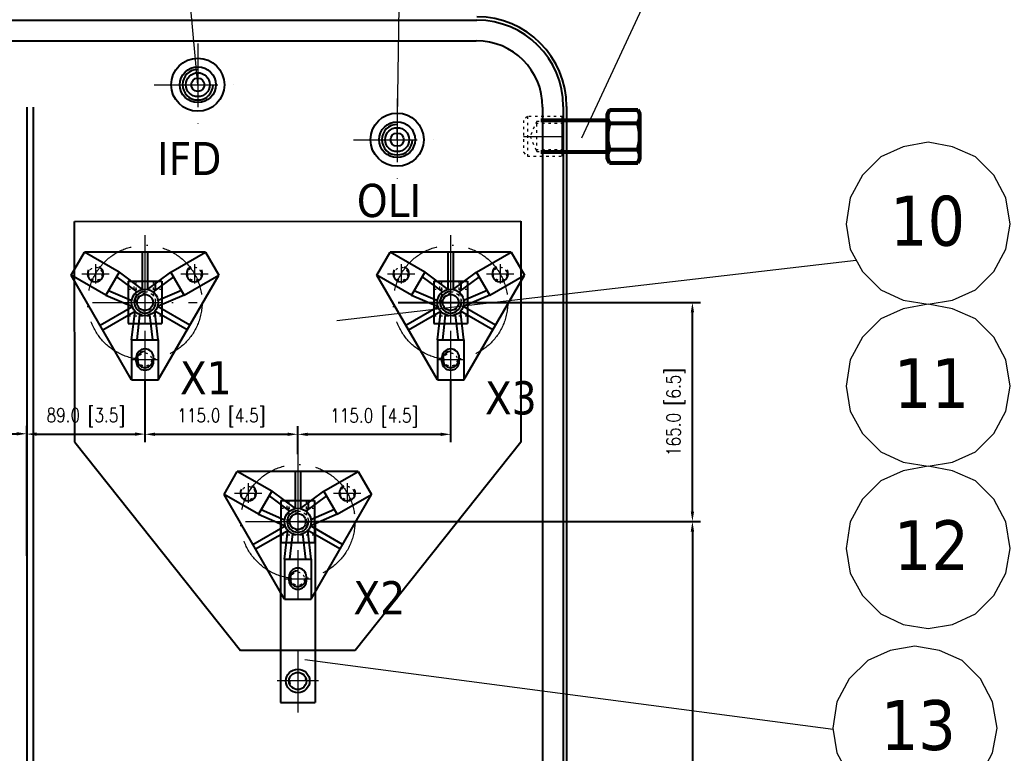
# Model space of a CAD drawing. Header units: millimetres. Extents: x 13152 to 35014, y -6229 to -226.
# Drawn here: x 20973 to 21718, y -1819 to -1267 of the extents above; entities that cross this region are included whole.
import ezdxf

# ---------------------------------------------------------------- set-up
doc = ezdxf.new("R2010")
doc.units = ezdxf.units.MM
doc.header["$LTSCALE"] = 4
doc.linetypes.add('ACAD_ISO03W100', pattern=[1.18, 0.47, -0.71])
doc.linetypes.add('ACAD_ISO10W100', pattern=[18, 12, -3, 0, -3])
for name, color, linetype, lineweight in [('标注、文本', 3, 'Continuous', 25), ('粗实线', 4, 'Continuous', 53), ('铁心', 3, 'Continuous', 0)]:
    doc.layers.add(name, color=color, linetype=linetype, lineweight=lineweight)
doc.styles.add('Tahoma$001', font='tahoma.ttf', dxfattribs={"height": 2.159784})
doc.styles.add('TH_GBDIM', font='romans.shx', dxfattribs={"width": 0.8, "bigfont": 'gbcbig.shx'})
doc.dimstyles.new('TH_GBDIM1', dxfattribs={"dimscale": 3, "dimtxt": 3.5, "dimasz": 2.5, "dimexe": 2, "dimexo": 0, "dimgap": 1.5, "dimtad": 1, "dimdec": 1, "dimzin": 0, "dimdsep": 46, "dimtxsty": 'TH_GBDIM', "dimcen": 2.5, "dimclrd": 3, "dimclre": 256, "dimclrt": 2, "dimadec": 0, "dimazin": 0, "dimtfac": 0.714286, "dimtdec": 1, "dimtmove": 0, "dimatfit": 3, "dimfxl": 1, "dimtzin": 0, "dimlwd": -1, "dimlwe": -1, "dimarcsym": 0})

# ---------------------------------------------------------------- blocks, each defined once
blk = doc.blocks.new('n123')
at = {"layer": '标注、文本'}
for p, q in [((42775.29, 10967.35), (42800.69, 10967.35)), ((42775.29, 10967.35), (42775.29, 10935.6)), ((42795.99, 10961.47), (42795.99, 10967.35)), ((42800.69, 10967.35), (42800.69, 10935.6)), ((42775.29, 10935.6), (42800.69, 10935.6))]:
    blk.add_line(p, q, dxfattribs=at)
at = {"layer": '标注、文本', "color": 2, "linetype": 'ACAD_ISO03W100', "lineweight": 18}
for p, q in [((42779.99, 10961.47), (42779.99, 10967.35)), ((42781.49, 10951.47), (42781.49, 10967.35)), ((42794.49, 10951.47), (42794.49, 10967.35)), ((42775.29, 10961.47), (42800.69, 10961.47)), ((42779.99, 10951.47), (42779.99, 10961.47)), ((42795.99, 10951.47), (42795.99, 10961.47)), ((42775.29, 10941.47), (42800.69, 10941.47))]:
    blk.add_line(p, q, dxfattribs=at)
at = {"layer": '标注、文本', "color": 1, "linetype": 'ACAD_ISO10W100', "lineweight": 18}
for p, q in [((42787.99, 10967.35), (42787.99, 10935.6)), ((42775.29, 10951.47), (42800.69, 10951.47))]:
    blk.add_line(p, q, dxfattribs=at)
at = {"layer": '标注、文本', "color": 2, "linetype": 'ACAD_ISO03W100', "lineweight": 18}
blk.add_circle((42787.99, 10951.47), 8, dxfattribs=at)
blk.add_arc((42787.99, 10951.47), 6.5, 90, 0, dxfattribs=at)
blk = doc.blocks.new('z123')
at = {"layer": '标注、文本', "color": 1, "linetype": 'ACAD_ISO10W100', "lineweight": 18}
for p, q in [((42445.42, 11148.38), (42445.42, 11039.45)), ((42408.18, 11126.55), (42408.18, 11111.95)), ((42482.66, 11126.55), (42482.66, 11111.95)), ((42397.9, 11119.25), (42418.47, 11119.25)), ((42472.38, 11119.25), (42492.94, 11119.25)), ((42406.05, 11097.75), (42484.8, 11097.75)), ((42435.14, 11054.75), (42455.7, 11054.75))]:
    blk.add_line(p, q, dxfattribs=at)
at = {"layer": '标注、文本'}
for p, q in [((42389.93, 11118.24), (42399.93, 11135.56)), ((42490.91, 11135.56), (42399.93, 11135.56)), ((42425.91, 11120.56), (42399.93, 11135.56)), ((42443.42, 11135.56), (42443.42, 11107.55)), ((42447.42, 11135.56), (42447.42, 11107.55)), ((42464.93, 11120.56), (42490.91, 11135.56)), ((42490.91, 11135.56), (42500.91, 11118.24)), ((42425.91, 11120.56), (42415.91, 11103.24)), ((42425.91, 11120.56), (42443.42, 11107.55)), ((42447.42, 11107.55), (42464.93, 11120.56)), ((42474.93, 11103.24), (42464.93, 11120.56)), ((42435.42, 11039.45), (42389.93, 11118.24)), ((42415.91, 11103.24), (42389.93, 11118.24)), ((42423.9, 11117.08), (42439.28, 11105.64)), ((42466.94, 11117.08), (42451.56, 11105.64)), ((42455.42, 11039.45), (42500.91, 11118.24)), ((42474.93, 11103.24), (42500.91, 11118.24)), ((42417.93, 11106.73), (42435.52, 11099.13)), ((42472.92, 11106.73), (42455.33, 11099.13)), ((42415.91, 11103.24), (42435.94, 11094.59)), ((42474.93, 11103.24), (42454.91, 11094.59)), ((42411.68, 11080.58), (42435.94, 11094.59)), ((42413.68, 11077.12), (42437.94, 11091.12)), ((42435.42, 11069.45), (42437.94, 11091.12)), ((42477.17, 11077.12), (42452.91, 11091.12)), ((42455.42, 11069.45), (42452.91, 11091.12)), ((42479.17, 11080.58), (42454.91, 11094.59)), ((42439.45, 11069.45), (42441.66, 11088.49)), ((42451.39, 11069.45), (42449.18, 11088.49)), ((42435.42, 11069.45), (42455.42, 11069.45)), ((42435.42, 11069.45), (42435.42, 11039.45)), ((42455.42, 11069.45), (42455.42, 11039.45)), ((42438.92, 11053.25), (42438.92, 11056.25)), ((42445.42, 11056.25), (42445.42, 11056.25)), ((42451.92, 11053.25), (42451.92, 11056.25)), ((42435.42, 11039.45), (42455.42, 11039.45))]:
    blk.add_line(p, q, dxfattribs=at)
at = {"layer": '标注、文本', "color": 1, "linetype": 'ACAD_ISO10W100', "lineweight": 18}
blk.add_circle((42445.42, 11097.75), 43, dxfattribs=at)
at = {"layer": '标注、文本', "color": 2, "linetype": 'ACAD_ISO03W100', "lineweight": 18}
for centre in [(42408.18, 11119.25), (42482.66, 11119.25), (42445.42, 11054.75)]:
    blk.add_circle(centre, 5, dxfattribs=at)
at = {"layer": '标注、文本'}
for radius in [10, 6]:
    blk.add_circle((42445.42, 11097.75), radius, dxfattribs=at)
for centre, radius, start, end in [((42408.18, 11119.25), 6, 150, 64.00063), ((42482.66, 11119.25), 6, 115.99937, 30), ((42445.42, 11097.75), 8, 90, 0), ((42445.42, 11056.25), 6.5, 0, 180), ((42445.42, 11054.75), 6, 90, 4.00063), ((42445.42, 11053.25), 6.5, 180, 0)]:
    blk.add_arc(centre, radius, start, end, dxfattribs=at)
blk.add_blockref('n123', (-342.57, 146.28), dxfattribs=at)
blk = doc.blocks.new('*D240')
at = {"layer": 'Defpoints', "color": 0, "transparency": 16777216}
for p in [(21221.37, -1644.64), (21221.37, -2229.64), (21478.93, -2229.64)]:
    blk.add_point(p, dxfattribs=at)
at = {"layer": '标注、文本', "transparency": 16777216}
for p, q in [((21221.37, -1644.64), (21484.93, -1644.64)), ((21221.37, -2229.64), (21484.93, -2229.64))]:
    blk.add_line(p, q, dxfattribs=at)
at = {"layer": '标注、文本', "color": 3, "transparency": 16777216}
blk.add_line((21478.93, -1652.14), (21478.93, -2222.14), dxfattribs=at)
for points in [[(21477.68, -1652.14), (21480.18, -1652.14), (21478.93, -1644.64)], [(21477.68, -2222.14), (21480.18, -2222.14), (21478.93, -2229.64)]]:
    blk.add_solid(points, dxfattribs=at)
at = {"layer": '标注、文本', "color": 2, "transparency": 16777216, "insert": (21466.43, -1937.14), "char_height": 10.5, "attachment_point": 5, "rotation": 90, "style": 'TH_GBDIM'}
blk.add_mtext('585.0 [23.0]', dxfattribs=at)
blk = doc.blocks.new('*D241')
at = {"layer": 'Defpoints', "color": 0, "transparency": 16777216}
for p in [(21257.62, -1479.64), (21478.93, -1479.64), (21181.99, -1644.64)]:
    blk.add_point(p, dxfattribs=at)
at = {"layer": '标注、文本', "transparency": 16777216}
for p, q in [((21257.62, -1479.64), (21484.93, -1479.64)), ((21181.99, -1644.64), (21484.93, -1644.64))]:
    blk.add_line(p, q, dxfattribs=at)
at = {"layer": '标注、文本', "color": 3, "transparency": 16777216}
blk.add_line((21478.93, -1637.14), (21478.93, -1487.14), dxfattribs=at)
for points in [[(21477.68, -1487.14), (21480.18, -1487.14), (21478.93, -1479.64)], [(21477.68, -1637.14), (21480.18, -1637.14), (21478.93, -1644.64)]]:
    blk.add_solid(points, dxfattribs=at)
at = {"layer": '标注、文本', "color": 2, "transparency": 16777216, "insert": (21466.43, -1562.14), "char_height": 10.5, "attachment_point": 5, "rotation": 90, "style": 'TH_GBDIM'}
blk.add_mtext('165.0 [6.5]', dxfattribs=at)
blk = doc.blocks.new('*D245')
at = {"layer": 'Defpoints', "color": 0, "transparency": 16777216}
for p in [(20977.99, -1578.55), (20862.99, -1670.35), (20977.99, -1670.35)]:
    blk.add_point(p, dxfattribs=at)
at = {"layer": '标注、文本', "transparency": 16777216}
for p, q in [((20862.99, -1670.35), (20862.99, -1572.55)), ((20977.99, -1670.35), (20977.99, -1572.55))]:
    blk.add_line(p, q, dxfattribs=at)
at = {"layer": '标注、文本', "color": 3, "transparency": 16777216}
blk.add_line((20870.49, -1578.55), (20970.49, -1578.55), dxfattribs=at)
for points in [[(20870.49, -1577.3), (20870.49, -1579.8), (20862.99, -1578.55)], [(20970.49, -1577.3), (20970.49, -1579.8), (20977.99, -1578.55)]]:
    blk.add_solid(points, dxfattribs=at)
at = {"layer": '标注、文本', "color": 2, "transparency": 16777216, "insert": (20920.49, -1566.05), "char_height": 10.5, "attachment_point": 5, "style": 'TH_GBDIM'}
blk.add_mtext('115.0 [4.5]', dxfattribs=at)
blk = doc.blocks.new('*D246')
at = {"layer": 'Defpoints', "color": 0, "transparency": 16777216}
for p in [(21066.99, -1537.94), (20977.99, -1578.55), (21066.99, -1578.78)]:
    blk.add_point(p, dxfattribs=at)
at = {"layer": '标注、文本', "transparency": 16777216}
for p, q in [((21066.99, -1537.94), (21066.99, -1584.78)), ((20977.99, -1578.55), (20977.99, -1584.78))]:
    blk.add_line(p, q, dxfattribs=at)
at = {"layer": '标注、文本', "color": 3, "transparency": 16777216}
blk.add_line((20985.49, -1578.78), (21059.49, -1578.78), dxfattribs=at)
for points in [[(20985.49, -1577.53), (20985.49, -1580.03), (20977.99, -1578.78)], [(21059.49, -1577.53), (21059.49, -1580.03), (21066.99, -1578.78)]]:
    blk.add_solid(points, dxfattribs=at)
at = {"layer": '标注、文本', "color": 2, "transparency": 16777216, "insert": (21022.49, -1566.28), "char_height": 10.5, "attachment_point": 5, "style": 'TH_GBDIM'}
blk.add_mtext('89.0 [3.5]', dxfattribs=at)
blk = doc.blocks.new('*D247')
at = {"layer": 'Defpoints', "color": 0, "transparency": 16777216}
for p in [(21066.99, -1537.94), (21181.99, -1578.92), (21181.99, -1594.01)]:
    blk.add_point(p, dxfattribs=at)
at = {"layer": '标注、文本', "transparency": 16777216}
for p, q in [((21066.99, -1537.94), (21066.99, -1584.92)), ((21181.99, -1594.01), (21181.99, -1572.92))]:
    blk.add_line(p, q, dxfattribs=at)
at = {"layer": '标注、文本', "color": 3, "transparency": 16777216}
blk.add_line((21074.49, -1578.92), (21174.49, -1578.92), dxfattribs=at)
for points in [[(21074.49, -1577.67), (21074.49, -1580.17), (21066.99, -1578.92)], [(21174.49, -1577.67), (21174.49, -1580.17), (21181.99, -1578.92)]]:
    blk.add_solid(points, dxfattribs=at)
at = {"layer": '标注、文本', "color": 2, "transparency": 16777216, "insert": (21124.49, -1566.42), "char_height": 10.5, "attachment_point": 5, "style": 'TH_GBDIM'}
blk.add_mtext('115.0 [4.5]', dxfattribs=at)
blk = doc.blocks.new('*D248')
at = {"layer": 'Defpoints', "color": 0, "transparency": 16777216}
for p in [(21296.99, -1537.94), (21181.99, -1578.97), (21181.99, -1594.01)]:
    blk.add_point(p, dxfattribs=at)
at = {"layer": '标注、文本', "transparency": 16777216}
for p, q in [((21296.99, -1537.94), (21296.99, -1584.97)), ((21181.99, -1594.01), (21181.99, -1572.97))]:
    blk.add_line(p, q, dxfattribs=at)
at = {"layer": '标注、文本', "color": 3, "transparency": 16777216}
blk.add_line((21289.49, -1578.97), (21189.49, -1578.97), dxfattribs=at)
for points in [[(21189.49, -1577.72), (21189.49, -1580.22), (21181.99, -1578.97)], [(21289.49, -1577.72), (21289.49, -1580.22), (21296.99, -1578.97)]]:
    blk.add_solid(points, dxfattribs=at)
at = {"layer": '标注、文本', "color": 2, "transparency": 16777216, "insert": (21239.49, -1566.47), "char_height": 10.5, "attachment_point": 5, "style": 'TH_GBDIM'}
blk.add_mtext('115.0 [4.5]', dxfattribs=at)

msp = doc.modelspace()

# ---------------------------------------------------------------- linework, layer by layer
at = {"layer": '标注、文本', "color": 2, "linetype": 'ACAD_ISO03W100', "lineweight": 18}
for p, q in [((20435.24, -1267.14), (21316.74, -1267.14)), ((21381.74, -1332.14), (21381.74, -2226.14)), ((21354.74, -1339.64), (21351.74, -1342.64)), ((21381.24, -1339.64), (21354.74, -1339.64)), ((21354.74, -1339.64), (21354.74, -1369.64)), ((21351.74, -1342.64), (21351.74, -1366.64)), ((21361.74, -1343.14), (21356.74, -1354.64)), ((21361.09, -1344.64), (21381.74, -1344.64)), ((21361.74, -1366.14), (21361.74, -1343.14)), ((21361.74, -1343.14), (21381.74, -1343.14)), ((21356.74, -1354.64), (21361.74, -1366.14)), ((21351.74, -1366.64), (21354.74, -1369.64)), ((21354.74, -1369.64), (21381.24, -1369.64)), ((21361.09, -1364.64), (21381.74, -1364.64)), ((21361.74, -1366.14), (21381.74, -1366.14))]:
    msp.add_line(p, q, dxfattribs=at)
at = {"layer": '标注、文本'}
for p, q in [((20435.24, -1267.14), (21316.74, -1267.14)), ((20435.74, -1282.64), (21316.24, -1282.64)), ((20977.99, -1332.64), (20977.99, -2196.64)), ((20982.99, -1332.64), (20982.99, -2196.64)), ((21366.24, -1332.64), (21366.24, -2226.14)), ((21381.74, -1332.14), (21381.74, -2199.14)), ((21384.24, -1332.14), (21384.24, -2226.14)), ((21381.24, -1339.64), (21381.74, -1340.14)), ((21381.24, -1369.64), (21381.24, -1339.64)), ((21381.74, -1369.14), (21381.74, -1340.14)), ((21381.74, -1369.14), (21381.24, -1369.64)), ((21014.02, -1418.84), (21349.8, -1418.5)), ((21014.19, -1584.87), (21014.02, -1418.84)), ((21349.8, -1418.5), (21349.8, -1584.87)), ((21014.19, -1584.87), (21138.84, -1741.77)), ((21349.8, -1584.87), (21225.15, -1741.77)), ((21168.99, -1644.64), (21168.99, -1780.74)), ((21194.99, -1644.64), (21194.99, -1780.74)), ((21225.15, -1741.77), (21138.84, -1741.77)), ((21168.99, -1780.74), (21194.99, -1780.74))]:
    msp.add_line(p, q, dxfattribs=at)
at = {"layer": '标注、文本', "color": 1, "linetype": 'ACAD_ISO10W100', "lineweight": 18}
for p, q in [((21106.76, -1284.77), (21106.76, -1346.73)), ((21106.76, -1284.77), (21106.76, -1346.73)), ((21073.88, -1315.75), (21139.65, -1315.75)), ((21256.74, -1326.16), (21256.74, -1388.11)), ((21256.74, -1326.16), (21256.74, -1388.11)), ((21351.74, -1354.64), (21381.74, -1354.64)), ((21351.74, -1354.64), (21381.74, -1354.64)), ((21351.74, -1354.64), (21381.74, -1354.64)), ((21223.86, -1357.14), (21289.63, -1357.14)), ((21223.86, -1357.14), (21289.63, -1357.14)), ((21181.99, -1740.95), (21181.99, -1788.33)), ((21197.56, -1764.64), (21166.42, -1764.64))]:
    msp.add_line(p, q, dxfattribs=at)
at = {"layer": '标注、文本'}
for centre, radius in [((21106.76, -1315.75), 20), ((21106.76, -1315.75), 13.5), ((21106.76, -1315.75), 9), ((21106.76, -1315.75), 5), ((21256.74, -1357.14), 20), ((21256.74, -1357.14), 13.5), ((21256.74, -1357.14), 9), ((21256.74, -1357.14), 5), ((21181.99, -1764.64), 8.89), ((21181.99, -1764.64), 6.5)]:
    msp.add_circle(centre, radius, dxfattribs=at)
for centre, radius, start, end in [((21316.74, -1332.14), 67.5, 0, 90), ((21316.74, -1332.14), 65, 0, 90), ((21316.24, -1332.64), 50, 0, 90), ((21106.76, -1315.75), 11.5, 90, 0), ((21256.74, -1357.14), 11.5, 90, 0)]:
    msp.add_arc(centre, radius, start, end, dxfattribs=at)
at = {"layer": '标注、文本', "color": 2, "linetype": 'ACAD_ISO03W100', "lineweight": 18}
for centre, radius, start in [((21316.74, -1332.14), 65, 0), ((21181.99, -1764.64), 6, 180)]:
    msp.add_arc(centre, radius, start, 90, dxfattribs=at)
at = {"layer": '粗实线', "ltscale": 2}
for p, q in [((21416.53, -1334.79), (21414.99, -1337.45)), ((21414.99, -1337.45), (21414.99, -1371.83)), ((21414.99, -1371.83), (21414.99, -1337.45)), ((21416.53, -1334.79), (21437.85, -1334.79)), ((21437.85, -1334.79), (21439.39, -1337.45)), ((21439.39, -1371.83), (21439.39, -1337.45)), ((21414.99, -1342.64), (21364.99, -1342.64)), ((21414.99, -1342.64), (21414.99, -1366.64)), ((21416.53, -1344.71), (21437.85, -1344.71)), ((21414.99, -1366.64), (21364.99, -1366.64)), ((21416.53, -1364.56), (21437.85, -1364.56)), ((21416.53, -1374.49), (21414.99, -1371.83)), ((21416.53, -1374.49), (21437.85, -1374.49)), ((21437.85, -1374.49), (21439.39, -1371.83))]:
    msp.add_line(p, q, dxfattribs=at)
for centre, radius, start, end in [((21424.13, -1339.86), 9.14, 146.29544, 212.55875), ((21430.25, -1339.86), 9.14, 327.91444, 33.70456), ((21450.99, -1354.64), 36, 163.9966, 196.0034), ((21403.39, -1354.64), 36, 343.9966, 16.0034), ((21424.13, -1369.42), 9.14, 147.91444, 213.70456), ((21430.25, -1369.42), 9.14, 326.29544, 32.08556)]:
    msp.add_arc(centre, radius, start, end, dxfattribs=at)
at = {"layer": '铁心', "lineweight": 13}
for points in [[(21106.76, -1315.75), (21090.57, -1138.32), (21090.57, -1138.32)], [(21256.74, -1357.14), (21259.93, -1139.75), (21259.93, -1139.75)], [(21395.66, -1355.87), (21498.14, -1135.5), (21498.14, -1135.5)], [(21211.47, -1493.23), (21602.22, -1447.94), (21602.22, -1447.94)], [(21187.19, -1748.49), (21584.74, -1800.82), (21584.74, -1800.82)]]:
    msp.add_lwpolyline(points, dxfattribs=at)
for points in [[(21718.03, -1420.84), (21714.71, -1400.96), (21705.68, -1383.79), (21691.82, -1369.93), (21674.66, -1362.41), (21656.28, -1359.09), (21637.61, -1362.41), (21620.74, -1369.93), (21606.89, -1383.79), (21597.55, -1400.96), (21594.54, -1420.84), (21597.55, -1439.51), (21606.89, -1456.38), (21620.74, -1470.23), (21637.61, -1478.06), (21656.28, -1481.07), (21674.66, -1478.06), (21691.82, -1470.23), (21705.68, -1456.38), (21714.71, -1439.51)], [(21718.03, -1542.82), (21714.71, -1522.94), (21705.68, -1505.77), (21691.82, -1491.92), (21674.66, -1484.39), (21656.28, -1481.07), (21637.61, -1484.39), (21620.74, -1491.92), (21606.89, -1505.77), (21597.55, -1522.94), (21594.54, -1542.82), (21597.55, -1561.49), (21606.89, -1578.36), (21620.74, -1592.21), (21637.61, -1600.04), (21656.28, -1603.05), (21674.66, -1600.04), (21691.82, -1592.21), (21705.68, -1578.36), (21714.71, -1561.49)], [(21718.03, -1664.8), (21714.71, -1644.92), (21705.68, -1627.75), (21691.82, -1613.9), (21674.66, -1606.37), (21656.28, -1603.05), (21637.61, -1606.37), (21620.74, -1613.9), (21606.89, -1627.75), (21597.55, -1644.92), (21594.54, -1664.8), (21597.55, -1683.47), (21606.89, -1700.34), (21620.74, -1714.19), (21637.61, -1722.02), (21656.28, -1725.03), (21674.66, -1722.02), (21691.82, -1714.19), (21705.68, -1700.34), (21714.71, -1683.47)], [(21708.13, -1800.19), (21704.81, -1780.31), (21695.78, -1763.14), (21681.92, -1749.29), (21664.75, -1741.76), (21646.38, -1738.44), (21627.71, -1741.76), (21610.84, -1749.29), (21596.99, -1763.14), (21587.65, -1780.31), (21584.64, -1800.19), (21587.65, -1818.86), (21596.99, -1835.73), (21610.84, -1849.58), (21627.71, -1857.41), (21646.38, -1860.42), (21664.75, -1857.41), (21681.92, -1849.58), (21695.78, -1835.73), (21704.81, -1818.86)]]:
    msp.add_lwpolyline(points, close=True, dxfattribs=at)

# ---------------------------------------------------------------- block references
at = {"layer": '标注、文本'}
for p in [(-21378.43, -12577.39), (-21148.43, -12577.39), (-21263.43, -12742.39)]:
    msp.add_blockref('z123', p, dxfattribs=at)

# ---------------------------------------------------------------- texts
at = {"layer": '标注、文本', "lineweight": 13, "style": 'Tahoma$001'}
for s, p in [('IFD', (21076.14, -1383.85)), ('OLI', (21226.43, -1415.38)), ('X1', (21093.28, -1548.92)), ('X3', (21322.78, -1563.98)), ('X2', (21223.81, -1714.46))]:
    msp.add_text(s, height=25, dxfattribs=at).set_placement(p)
at = {"layer": '铁心', "lineweight": 13, "style": 'Tahoma$001'}
for s, p in [('10', (21627.66, -1436.94)), ('11', (21630.6, -1559.24)), ('12', (21630.6, -1681.22)), ('13', (21620.7, -1816.61))]:
    msp.add_text(s, height=37.589, dxfattribs=at).set_placement(p)

# ---------------------------------------------------------------- dimensions: what is measured, and where the dimension line sits
at = {"layer": '标注、文本'}
for base, p1, p2, picture, middle in [((21478.93, -1479.64), (21181.99, -1644.64), (21257.62, -1479.64), '*D241', (21466.43, -1562.14)), ((21478.93, -2229.64), (21221.37, -1644.64), (21221.37, -2229.64), '*D240', (21466.43, -1937.14))]:
    dim = msp.add_linear_dim(base=base, p1=p1, p2=p2, angle=90, dimstyle='TH_GBDIM1', dxfattribs=at)
    dim.commit()
    dim.dimension.update_dxf_attribs({"geometry": picture, "text_midpoint": middle})
for base, p1, p2, picture, middle in [((21066.99, -1578.78), (20977.99, -1578.55), (21066.99, -1537.94), '*D246', (21022.49, -1566.28)), ((21181.99, -1578.92), (21066.99, -1537.94), (21181.99, -1594.01), '*D247', (21124.49, -1566.42)), ((21181.99, -1578.97), (21296.99, -1537.94), (21181.99, -1594.01), '*D248', (21239.49, -1566.47)), ((20977.99, -1578.55), (20862.99, -1670.35), (20977.99, -1670.35), '*D245', (20920.49, -1566.05))]:
    dim = msp.add_linear_dim(base=base, p1=p1, p2=p2, dimstyle='TH_GBDIM1', dxfattribs=at)
    dim.commit()
    dim.dimension.update_dxf_attribs({"geometry": picture, "text_midpoint": middle})

doc.saveas('drawing.dxf')
